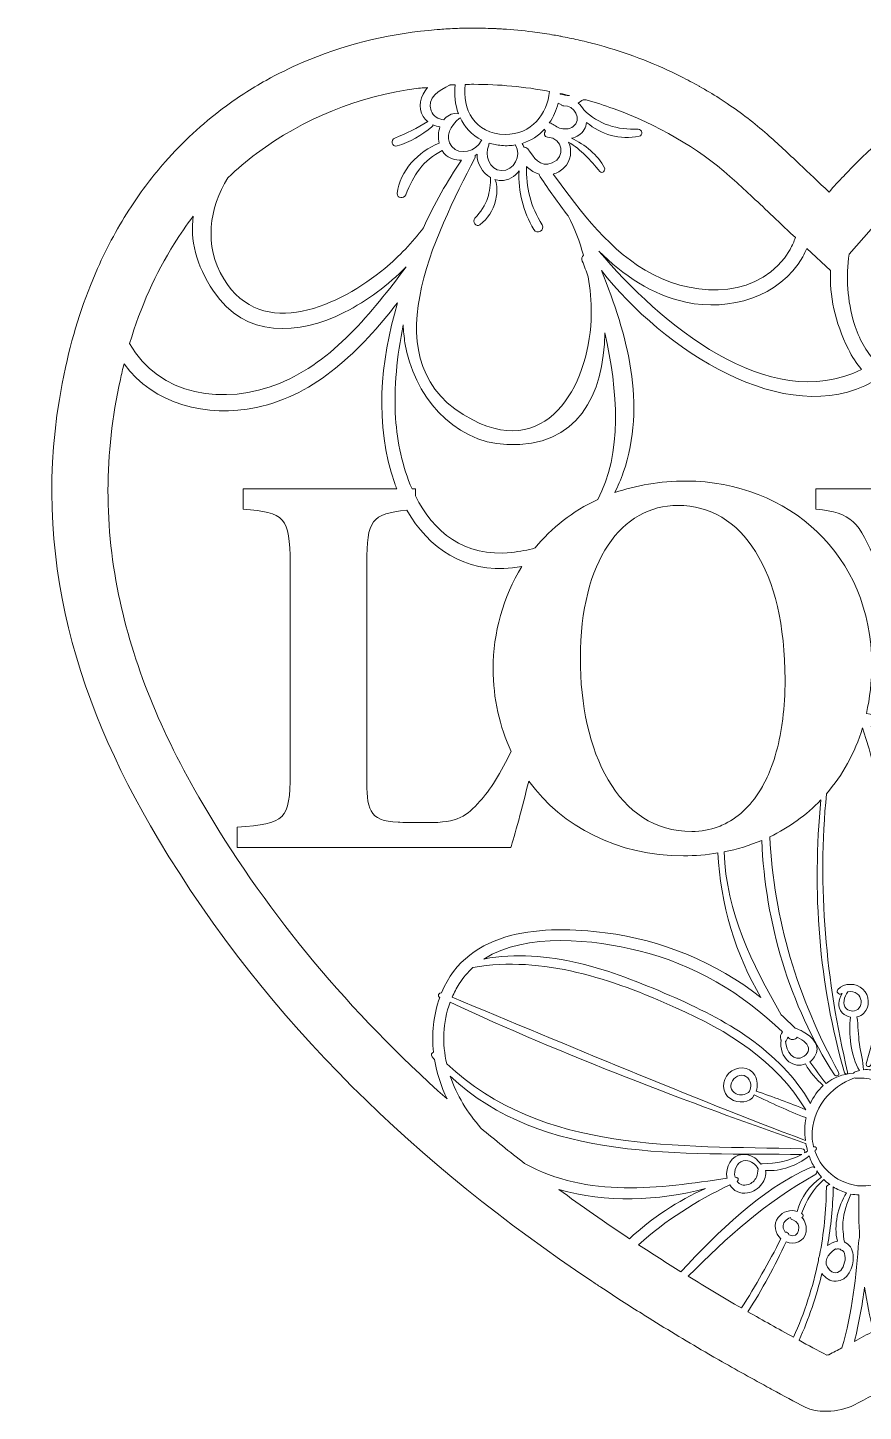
# Model space of a CAD drawing. Extents: x -491 to 5386, y -726 to 879.
# Drawn here: x 1387 to 1865, y -726 to 65 of the extents above; entities that cross this region are included whole.
import ezdxf

# ---------------------------------------------------------------- set-up
doc = ezdxf.new("R2010")
doc.units = 0
doc.header["$MEASUREMENT"] = 0
doc.layers.add('Layer 1', color=7, linetype='Continuous', lineweight=0)

# ---------------------------------------------------------------- blocks, each defined once
blk = doc.blocks.new('Block_0')
at = {"layer": 'Layer 1'}
for points, knots in [([(2282.87, -141.17), (2282.85, -141.08), (2282.83, -140.99), (2282.82, -140.9), (2282.23, -137.82), (2281.6, -134.79), (2280.94, -131.77), (2274.87, -104.17), (2265.58, -78.99), (2253.49, -56.57), (2251.52, -52.9), (2249.47, -49.29), (2247.35, -45.77), (2232.44, -21.07), (2213.95, -0.05), (2192.53, 16.81), (2184.44, 23.19), (2175.92, 28.96), (2167.03, 34.13), (2155.67, 40.72), (2143.69, 46.31), (2131.15, 50.82), (2129.61, 51.38), (2128.05, 51.93), (2126.49, 52.45), (2124.87, 52.99), (2123.25, 53.52), (2121.62, 54.02), (2119.51, 54.68), (2117.38, 55.3), (2115.24, 55.9), (2110.51, 57.22), (2105.72, 58.4), (2100.86, 59.43), (2098.67, 59.89), (2096.47, 60.32), (2094.26, 60.73), (2094.18, 60.74), (2094.1, 60.76), (2094.01, 60.77), (2087.57, 61.94), (2081.01, 62.86), (2074.35, 63.51), (2074.23, 63.52), (2074.1, 63.54), (2073.97, 63.55), (2072.05, 63.73), (2070.12, 63.9), (2068.19, 64.04), (2062.82, 64.44), (2057.38, 64.67), (2051.88, 64.73), (2050.93, 64.74), (2049.98, 64.76), (2049.02, 64.76), (2048.13, 64.76), (2047.23, 64.75), (2046.33, 64.74), (2044.46, 64.72), (2042.57, 64.68), (2040.68, 64.62), (2038.38, 64.55), (2036.07, 64.45), (2033.75, 64.33), (2017.99, 63.44), (2001.81, 61.2), (1985.27, 57.52), (1974.49, 55.13), (1964.08, 52.03), (1954.02, 48.29), (1950.47, 46.98), (1946.97, 45.58), (1943.51, 44.1), (1942.46, 43.65), (1941.41, 43.21), (1940.37, 42.75), (1936.55, 41.05), (1932.79, 39.25), (1929.07, 37.36), (1903.72, 24.48), (1880.71, 7.19), (1859.68, -13.85), (1857.64, -15.89), (1855.62, -17.97), (1853.61, -20.08), (1850.77, -23.07), (1847.97, -26.11), (1845.2, -29.24), (1839.06, -23.49), (1833.58, -18.26), (1828.41, -13.36), (1821.93, -7.22), (1815.95, -1.6), (1809.8, 3.82), (1802.66, 10.13), (1795.04, 15.98), (1787.04, 21.36), (1785.5, 22.4), (1783.95, 23.42), (1782.38, 24.43), (1778.7, 26.78), (1774.94, 29.03), (1771.11, 31.19), (1771.04, 31.23), (1770.98, 31.26), (1770.92, 31.3), (1767.59, 33.17), (1764.21, 34.97), (1760.77, 36.69), (1746.78, 43.72), (1731.99, 49.5), (1716.69, 53.92), (1714.85, 54.45), (1713.01, 54.96), (1711.16, 55.45), (1708.02, 56.29), (1704.87, 57.06), (1701.69, 57.78), (1698.41, 58.52), (1695.11, 59.21), (1691.79, 59.83), (1691.44, 59.9), (1691.09, 59.97), (1690.73, 60.03), (1689.46, 60.27), (1688.18, 60.5), (1686.89, 60.71), (1686.81, 60.73), (1686.74, 60.74), (1686.66, 60.75), (1683, 61.37), (1679.32, 61.91), (1675.63, 62.38), (1670, 63.09), (1664.34, 63.62), (1658.67, 63.98), (1657.62, 64.04), (1656.56, 64.1), (1655.51, 64.15), (1655.3, 64.16), (1655.1, 64.18), (1654.89, 64.19), (1652.88, 64.28), (1650.87, 64.36), (1648.86, 64.41), (1646.59, 64.47), (1644.31, 64.51), (1642.04, 64.51), (1638.91, 64.51), (1635.79, 64.45), (1632.67, 64.34), (1630.82, 64.27), (1628.98, 64.18), (1627.14, 64.08), (1625.69, 64), (1624.24, 63.91), (1622.79, 63.8), (1620.58, 63.64), (1618.36, 63.44), (1616.15, 63.22), (1591.44, 60.76), (1567.03, 54.73), (1544.02, 44.81), (1536.97, 41.77), (1530.05, 38.37), (1523.29, 34.6), (1514.73, 29.82), (1506.43, 24.44), (1498.45, 18.45), (1486.72, 9.63), (1475.69, -0.51), (1465.56, -12.04), (1458.63, -19.91), (1452.13, -28.44), (1446.11, -37.63), (1439, -48.47), (1432.57, -60.24), (1426.92, -72.97), (1419.32, -90.06), (1413.12, -108.87), (1408.59, -129.48), (1386.96, -227.86), (1412.01, -316.24), (1461.75, -399.45), (1525.05, -505.32), (1610.94, -585.93), (1709.49, -652), (1711.25, -653.17), (1713, -654.34), (1714.76, -655.5), (1722.59, -660.69), (1730.5, -665.78), (1738.48, -670.8), (1739.78, -671.61), (1741.07, -672.42), (1742.37, -673.23), (1753.6, -680.22), (1764.98, -687.05), (1776.48, -693.73), (1777.79, -694.49), (1779.1, -695.24), (1780.41, -696), (1790.08, -701.57), (1799.84, -707.04), (1809.69, -712.41), (1810.76, -713), (1811.83, -713.58), (1812.91, -714.16), (1819.08, -717.51), (1825.29, -720.83), (1831.52, -724.11), (1833.19, -724.99), (1835.17, -725.6), (1837.32, -725.98), (1839.15, -726.31), (1841.09, -726.47), (1843.08, -726.47), (1843.43, -726.47), (1843.78, -726.45), (1844.12, -726.44), (1849.62, -726.29), (1855.3, -725.01), (1859.44, -722.88), (1866.75, -719.1), (1874.02, -715.25), (1881.24, -711.36), (1883.3, -710.25), (1885.36, -709.14), (1887.41, -708.02), (1893.83, -704.52), (1900.23, -700.96), (1906.58, -697.36), (1907.8, -696.67), (1909.03, -695.98), (1910.25, -695.28), (1919.88, -689.77), (1929.42, -684.14), (1938.86, -678.4), (1940.27, -677.55), (1941.67, -676.7), (1943.07, -675.84), (1954.01, -669.12), (1964.81, -662.23), (1975.47, -655.17), (1976.55, -654.46), (1977.64, -653.75), (1978.72, -653.02), (1985.7, -648.36), (1992.62, -643.61), (1999.47, -638.79), (2001, -637.72), (2002.53, -636.66), (2004.05, -635.58), (2079.61, -581.78), (2146.89, -517.98), (2201.62, -439.6), (2263.84, -350.49), (2304.29, -254.19), (2282.87, -141.17)], [0, 0, 0, 0, 1, 1, 1, 2, 2, 2, 3, 3, 3, 4, 4, 4, 5, 5, 5, 6, 6, 6, 7, 7, 7, 8, 8, 8, 9, 9, 9, 10, 10, 10, 11, 11, 11, 12, 12, 12, 13, 13, 13, 14, 14, 14, 15, 15, 15, 16, 16, 16, 17, 17, 17, 18, 18, 18, 19, 19, 19, 20, 20, 20, 21, 21, 21, 22, 22, 22, 23, 23, 23, 24, 24, 24, 25, 25, 25, 26, 26, 26, 27, 27, 27, 28, 28, 28, 29, 29, 29, 30, 30, 30, 31, 31, 31, 32, 32, 32, 33, 33, 33, 34, 34, 34, 35, 35, 35, 36, 36, 36, 37, 37, 37, 38, 38, 38, 39, 39, 39, 40, 40, 40, 41, 41, 41, 42, 42, 42, 43, 43, 43, 44, 44, 44, 45, 45, 45, 46, 46, 46, 47, 47, 47, 48, 48, 48, 49, 49, 49, 50, 50, 50, 51, 51, 51, 52, 52, 52, 53, 53, 53, 54, 54, 54, 55, 55, 55, 56, 56, 56, 57, 57, 57, 58, 58, 58, 59, 59, 59, 60, 60, 60, 61, 61, 61, 62, 62, 62, 63, 63, 63, 64, 64, 64, 65, 65, 65, 66, 66, 66, 67, 67, 67, 68, 68, 68, 69, 69, 69, 70, 70, 70, 71, 71, 71, 72, 72, 72, 73, 73, 73, 74, 74, 74, 75, 75, 75, 76, 76, 76, 77, 77, 77, 78, 78, 78, 79, 79, 79, 80, 80, 80, 81, 81, 81, 82, 82, 82, 83, 83, 83, 84, 84, 84, 85, 85, 85, 86, 86, 86, 86]), ([(1633.29, 15.53), (1633.04, 15.68), (1632.78, 15.81), (1632.48, 15.81), (1629.2, 15.79), (1626.66, 14.29), (1624.87, 12.03), (1621.84, 12.4), (1618.88, 14.28), (1617.7, 17.12), (1614.61, 24.58), (1622.81, 29.23), (1628.2, 31.8), (1628.31, 31.85), (1628.41, 31.91), (1628.5, 31.98), (1629.44, 32.03), (1630.38, 32.07), (1631.33, 32.12), (1630.8, 26.43), (1631.38, 20.69), (1633.29, 15.53)], [0, 0, 0, 0, 1, 1, 1, 2, 2, 2, 3, 3, 3, 4, 4, 4, 5, 5, 5, 6, 6, 6, 7, 7, 7, 7]), ([(1642.04, 32.37), (1656.47, 32.37), (1671.08, 30.98), (1685.41, 28.31), (1684.03, 15.57), (1675.16, 3.47), (1659.97, 3.71), (1642.28, 3.99), (1635.45, 18.28), (1637.11, 32.31), (1638.75, 32.35), (1640.39, 32.37), (1642.04, 32.37)], [0, 0, 0, 0, 1, 1, 1, 2, 2, 2, 3, 3, 3, 4, 4, 4, 4]), ([(1501.48, -21.02), (1506.69, -16.07), (1512.16, -11.44), (1517.9, -7.14), (1544.43, 12.75), (1575.96, 25.41), (1610.39, 30.2), (1611.88, 30.26), (1613.38, 30.31), (1614.89, 30.35), (1615.14, 30.35), (1615.32, 30.44), (1615.54, 30.48), (1611.6, 25.81), (1609.94, 19.08), (1613.16, 13.89), (1613.84, 12.8), (1614.73, 11.9), (1615.71, 11.1), (1609.77, 7.22), (1603.55, 4.17), (1596.92, 1.65), (1594.17, 0.6), (1595.22, -3.73), (1598.17, -2.86), (1605.58, -0.68), (1612.27, 3.12), (1618.16, 8.1), (1618.55, 8.43), (1618.72, 8.83), (1618.74, 9.25), (1620.02, 8.69), (1621.35, 8.25), (1622.73, 8.1), (1621.68, 5.13), (1621.58, 1.77), (1622.26, -1.29), (1610.53, -6.03), (1599.54, -17.01), (1598.29, -30.09), (1598.01, -33.11), (1602.22, -33.13), (1603.17, -30.75), (1607.61, -19.63), (1612.98, -11), (1624.05, -5.55), (1624.45, -6.16), (1624.77, -6.84), (1625.28, -7.36), (1627.96, -10.04), (1631.48, -11.14), (1634.99, -11), (1626.95, -23.02), (1619.32, -36.01), (1613.36, -49.64), (1606.82, -58.08), (1599.49, -65.92), (1591.16, -72.88), (1566.14, -93.77), (1520.99, -115.32), (1499.04, -78.78), (1487.48, -59.56), (1490.88, -38.54), (1501.48, -21.02)], [0, 0, 0, 0, 1, 1, 1, 2, 2, 2, 3, 3, 3, 4, 4, 4, 5, 5, 5, 6, 6, 6, 7, 7, 7, 8, 8, 8, 9, 9, 9, 10, 10, 10, 11, 11, 11, 12, 12, 12, 13, 13, 13, 14, 14, 14, 15, 15, 15, 16, 16, 16, 17, 17, 17, 18, 18, 18, 19, 19, 19, 20, 20, 20, 21, 21, 21, 21]), ([(1696.76, 25.92), (1694.85, 25.79), (1693.28, 26.61), (1691.38, 26.76), (1691.39, 26.88), (1691.4, 27), (1691.42, 27.12), (1693.21, 26.74), (1694.99, 26.34), (1696.76, 25.92)], [0, 0, 0, 0, 1, 1, 1, 2, 2, 2, 3, 3, 3, 3]), ([(1691.97, 20.83), (1692.23, 20.32), (1692.81, 19.92), (1693.48, 20.02), (1699.55, 20.93), (1704.22, 11.93), (1698.93, 8.16), (1696.7, 6.57), (1693.54, 6.49), (1691.02, 7.38), (1688.82, 8.15), (1687.4, 9.93), (1685.26, 10.25), (1687.57, 13.65), (1689.29, 17.49), (1690.38, 21.54), (1690.85, 21.21), (1691.41, 21.03), (1691.97, 20.83)], [0, 0, 0, 0, 1, 1, 1, 2, 2, 2, 3, 3, 3, 4, 4, 4, 5, 5, 5, 6, 6, 6, 6]), ([(1721.81, 18.5), (1746.98, 9.45), (1770.05, -3.96), (1788.53, -20.27), (1795.45, -26.38), (1802.28, -32.86), (1810.18, -40.36), (1814.29, -44.26), (1818.54, -48.3), (1823.24, -52.7), (1823.24, -52.7), (1826.01, -55.29), (1826.01, -55.29), (1825.2, -57.54), (1824.17, -59.79), (1822.9, -62.03), (1807.01, -90.16), (1769.81, -89.54), (1744.65, -76.47), (1719.98, -63.66), (1703.64, -40.68), (1687.41, -18.96), (1689.68, -18.32), (1691.82, -17.16), (1693.59, -15.44), (1697.81, -11.36), (1698.33, -5.3), (1696.24, -0.63), (1703.55, -5.07), (1708.64, -11.03), (1714.2, -17.45), (1715.49, -18.95), (1717.58, -17.04), (1716.8, -15.44), (1713.07, -7.83), (1705.55, -2.17), (1698.01, 1.49), (1700.92, 2.25), (1703.56, 3.85), (1705.2, 6.48), (1705.98, 7.74), (1706.42, 9.12), (1706.57, 10.54), (1714.85, 3.7), (1725.7, 0.4), (1736.65, 2.65), (1738.92, 3.11), (1738.43, 6.83), (1736.1, 6.71), (1724.28, 6.14), (1713.31, 9.58), (1705, 17.69), (1704.15, 19.25), (1703.03, 20.65), (1701.68, 21.67), (1702.71, 22.18), (1703.67, 22.84), (1704.55, 23.58), (1705.1, 23.53), (1705.68, 23.5), (1706.25, 23.46), (1711.52, 21.98), (1716.72, 20.33), (1721.81, 18.5)], [0, 0, 0, 0, 1, 1, 1, 2, 2, 2, 3, 3, 3, 4, 4, 4, 5, 5, 5, 6, 6, 6, 7, 7, 7, 8, 8, 8, 9, 9, 9, 10, 10, 10, 11, 11, 11, 12, 12, 12, 13, 13, 13, 14, 14, 14, 15, 15, 15, 16, 16, 16, 17, 17, 17, 18, 18, 18, 19, 19, 19, 20, 20, 20, 21, 21, 21, 21]), ([(1634.2, 13.48), (1636.71, 7.97), (1640.76, 3.29), (1646.73, 0.41), (1646.56, 0.32), (1646.39, 0.23), (1646.29, 0), (1643.55, -5.88), (1633.97, -8.68), (1629.42, -3.14), (1624.86, 2.4), (1629.23, 9.06), (1633.76, 12.73), (1634.02, 12.94), (1634.12, 13.21), (1634.2, 13.48)], [0, 0, 0, 0, 1, 1, 1, 2, 2, 2, 3, 3, 3, 4, 4, 4, 5, 5, 5, 5]), ([(1684.29, 2.12), (1692.92, 1.64), (1695.05, -9.29), (1686.93, -12.62), (1679.81, -15.54), (1676.48, -9.29), (1672.89, -4.57), (1672.28, -3.76), (1671.43, -3.5), (1670.63, -3.54), (1670.4, -2.82), (1670.09, -2.13), (1669.72, -1.45), (1674.85, 0.11), (1679.14, 2.98), (1682.52, 6.74), (1682.63, 6.35), (1682.81, 5.98), (1683.03, 5.63), (1681.73, 4.7), (1682.48, 2.22), (1684.29, 2.12)], [0, 0, 0, 0, 1, 1, 1, 2, 2, 2, 3, 3, 3, 4, 4, 4, 5, 5, 5, 6, 6, 6, 7, 7, 7, 7]), ([(1642.48, -10.31), (1642.83, -9.63), (1642.86, -9), (1642.77, -8.42), (1643.15, -8.15), (1643.56, -7.92), (1643.92, -7.62), (1643.91, -12.88), (1646.98, -18.23), (1651.58, -20.89), (1651.92, -24.5), (1650.92, -29.4), (1650.07, -32.29), (1648.71, -36.93), (1645.94, -40.64), (1642.75, -44.19), (1641.06, -46.06), (1643.37, -49.62), (1645.61, -47.9), (1650.11, -44.46), (1652.99, -39.77), (1654.43, -34.29), (1655.14, -31.57), (1655.44, -28.85), (1655.23, -26.05), (1655.1, -24.29), (1654.65, -23.14), (1654.08, -21.99), (1655.16, -22.34), (1656.28, -22.59), (1657.47, -22.62), (1661.82, -22.72), (1665.5, -20.43), (1667.97, -17.15), (1667.41, -28.93), (1670.32, -40.36), (1676.37, -50.73), (1678.15, -53.8), (1683.02, -50.95), (1681.12, -47.96), (1674.6, -37.66), (1671.83, -26.51), (1672.18, -14.56), (1673.96, -16.37), (1676.14, -17.8), (1678.28, -18.6), (1678.68, -18.75), (1679.08, -18.85), (1679.49, -18.96), (1679.54, -19.45), (1679.69, -19.97), (1680.05, -20.51), (1685.05, -27.93), (1690.35, -35.52), (1696.03, -42.88), (1699.75, -50.05), (1702.63, -57.55), (1704.77, -65.3), (1703.97, -66.21), (1703.56, -67.39), (1704.1, -68.73), (1705.25, -71.56), (1706.39, -74.6), (1707.53, -77.75), (1708.66, -84.64), (1709.23, -91.69), (1709.2, -98.88), (1709.05, -135.85), (1686.47, -182.72), (1641.43, -159.59), (1580.63, -128.38), (1621.07, -51.99), (1642.48, -10.31)], [0, 0, 0, 0, 1, 1, 1, 2, 2, 2, 3, 3, 3, 4, 4, 4, 5, 5, 5, 6, 6, 6, 7, 7, 7, 8, 8, 8, 9, 9, 9, 10, 10, 10, 11, 11, 11, 12, 12, 12, 13, 13, 13, 14, 14, 14, 15, 15, 15, 16, 16, 16, 17, 17, 17, 18, 18, 18, 19, 19, 19, 20, 20, 20, 21, 21, 21, 22, 22, 22, 23, 23, 23, 24, 24, 24, 24]), ([(1650.77, -1.21), (1652.98, -1.89), (1655.38, -2.37), (1658, -2.6), (1660.83, -2.85), (1663.48, -2.72), (1665.97, -2.32), (1665.97, -2.33), (1665.97, -2.34), (1665.98, -2.35), (1669.4, -8.11), (1665.15, -17.35), (1657.91, -16.99), (1651.05, -16.66), (1648.03, -7.94), (1650.59, -2.45), (1650.78, -2.04), (1650.81, -1.62), (1650.77, -1.21)], [0, 0, 0, 0, 1, 1, 1, 2, 2, 2, 3, 3, 3, 4, 4, 4, 5, 5, 5, 6, 6, 6, 6]), ([(1470.71, -58.79), (1474.12, -53.34), (1477.77, -48.11), (1481.62, -43.1), (1479.86, -56.41), (1483.09, -70.83), (1493.23, -85.96), (1511.28, -112.89), (1541.74, -111.35), (1568.1, -98), (1581.43, -91.25), (1593.22, -82.39), (1603.38, -72.02), (1583.69, -98.14), (1561.82, -125.98), (1530.89, -138.71), (1499.84, -151.48), (1461.62, -145.73), (1445.28, -115.9), (1451.58, -94.89), (1460.09, -75.74), (1470.71, -58.79)], [0, 0, 0, 0, 1, 1, 1, 2, 2, 2, 3, 3, 3, 4, 4, 4, 5, 5, 5, 6, 6, 6, 7, 7, 7, 7]), ([(1856.74, -64.69), (1856.74, -64.69), (1869.27, -50.54), (1869.27, -50.54), (1871.32, -48.23), (1873.38, -45.97), (1875.45, -43.76), (1894.25, -70.37), (1903.21, -105.67), (1871.82, -126.31), (1866.51, -120.46), (1862.29, -113.19), (1859.62, -104.41), (1855.65, -91.32), (1854.79, -77.74), (1856.74, -64.69)], [0, 0, 0, 0, 1, 1, 1, 2, 2, 2, 3, 3, 3, 4, 4, 4, 5, 5, 5, 5]), ([(1846.03, -74.03), (1845.43, -88.34), (1848.51, -103.49), (1856.26, -119.09), (1858.4, -123.41), (1860.97, -127.31), (1863.86, -130.8), (1810.02, -156.88), (1748.81, -104.25), (1713.58, -62.97), (1727.5, -76.83), (1743.7, -87.89), (1763.36, -92.21), (1788.09, -97.66), (1816.99, -89.28), (1830.16, -66.27), (1831.07, -64.68), (1831.86, -63.06), (1832.56, -61.43), (1832.56, -61.43), (1846.03, -74.03), (1846.03, -74.03)], [0, 0, 0, 0, 1, 1, 1, 2, 2, 2, 3, 3, 3, 4, 4, 4, 5, 5, 5, 6, 6, 6, 7, 7, 7, 7]), ([(2003.09, -239.96), (1995.83, -260.47), (1978.79, -303.39), (1959.86, -348.51), (1949.13, -320.74), (1925.46, -255.74), (1915.68, -229.23), (1910.63, -215.98), (1910.63, -213.77), (1933.67, -210.62), (1933.67, -210.62), (1933.98, -198.94), (1933.98, -198.94), (1933.98, -198.94), (1837.74, -198.94), (1837.74, -198.94), (1837.74, -198.94), (1837.74, -210.62), (1837.74, -210.62), (1858.25, -212.51), (1862.35, -217.56), (1872.14, -241.22), (1880.48, -262.27), (1899.81, -312.93), (1915.2, -353.73), (1904.92, -340.91), (1889.18, -331.48), (1866.59, -327.36), (1868.56, -318.58), (1869.61, -309.21), (1869.61, -299.29), (1869.61, -237.12), (1821.97, -194.52), (1763.59, -194.52), (1748.44, -194.52), (1734.79, -196.89), (1722.65, -201.13), (1724.53, -197.4), (1726.18, -193.54), (1727.56, -189.55), (1740.98, -150.83), (1729.91, -110.75), (1715.03, -74.13), (1749.99, -118.81), (1820.37, -165.8), (1870.44, -137.59), (1887.9, -152.92), (1913.33, -157.35), (1936.88, -152.4), (1971.5, -145.12), (1996.3, -119.65), (2017.59, -92.63), (2007.77, -126.37), (2004.26, -162.14), (2016.02, -195.86), (2016.38, -196.89), (2016.76, -197.92), (2017.16, -198.94), (2017.16, -198.94), (1982.26, -198.94), (1982.26, -198.94), (1982.26, -198.94), (1982.26, -210.62), (1982.26, -210.62), (2008.77, -213.46), (2010.98, -218.19), (2003.09, -239.96)], [0, 0, 0, 0, 1, 1, 1, 2, 2, 2, 3, 3, 3, 4, 4, 4, 5, 5, 5, 6, 6, 6, 7, 7, 7, 8, 8, 8, 9, 9, 9, 10, 10, 10, 11, 11, 11, 12, 12, 12, 13, 13, 13, 14, 14, 14, 15, 15, 15, 16, 16, 16, 17, 17, 17, 18, 18, 18, 19, 19, 19, 20, 20, 20, 21, 21, 21, 22, 22, 22, 22]), ([(1489.34, -382.96), (1464.52, -341.45), (1448.32, -302.31), (1439.8, -263.3), (1430.51, -220.71), (1430.56, -179.19), (1439.98, -136.38), (1440.64, -133.36), (1441.36, -130.39), (1442.1, -127.44), (1458.81, -150.84), (1489.6, -158.31), (1517.72, -152.4), (1552.34, -145.12), (1577.13, -119.65), (1598.43, -92.63), (1588.6, -126.37), (1585.09, -162.14), (1596.86, -195.86), (1597.22, -196.89), (1597.6, -197.92), (1597.99, -198.94), (1597.99, -198.94), (1510.2, -198.94), (1510.2, -198.94), (1510.2, -198.94), (1510.2, -210.62), (1510.2, -210.62), (1533.87, -212.51), (1537.02, -215.03), (1537.02, -241.54), (1537.02, -241.54), (1537.02, -361.76), (1537.02, -361.76), (1537.02, -388.27), (1534.5, -390.48), (1506.73, -392.37), (1506.73, -392.37), (1506.73, -404.05), (1506.73, -404.05), (1506.73, -404.05), (1663.24, -404.05), (1663.24, -404.05), (1665.18, -398.24), (1669.9, -380.85), (1673.51, -366.06), (1692.77, -392.32), (1724.29, -408.78), (1762.01, -408.78), (1768.74, -408.78), (1775.31, -408.24), (1781.69, -407.19), (1782.8, -435.64), (1792.14, -466.29), (1806.28, -489.79), (1780.6, -469.78), (1749.74, -456.85), (1717.18, -452.8), (1682.46, -448.48), (1638.75, -450.11), (1623.59, -487.17), (1622.13, -486.68), (1621.1, -489.15), (1622.55, -489.84), (1622.57, -489.85), (1622.58, -489.85), (1622.59, -489.86), (1618.9, -500.14), (1617.9, -510.75), (1619.02, -521.13), (1618.09, -521.41), (1617.42, -522.67), (1618.25, -523.68), (1618.7, -524.21), (1619.16, -524.69), (1619.61, -525.21), (1620.88, -533.01), (1623.35, -540.63), (1626.8, -547.82), (1570.76, -497.83), (1525.66, -443.72), (1489.34, -382.96)], [0, 0, 0, 0, 1, 1, 1, 2, 2, 2, 3, 3, 3, 4, 4, 4, 5, 5, 5, 6, 6, 6, 7, 7, 7, 8, 8, 8, 9, 9, 9, 10, 10, 10, 11, 11, 11, 12, 12, 12, 13, 13, 13, 14, 14, 14, 15, 15, 15, 16, 16, 16, 17, 17, 17, 18, 18, 18, 19, 19, 19, 20, 20, 20, 21, 21, 21, 22, 22, 22, 23, 23, 23, 24, 24, 24, 25, 25, 25, 26, 26, 26, 27, 27, 27, 27]), ([(1661.05, -173.68), (1701.39, -175.49), (1716.6, -144.98), (1716.97, -109.78), (1724.53, -142.23), (1727.03, -179.49), (1712.93, -205.06), (1698.44, -211.78), (1686.49, -221.36), (1677.19, -232.77), (1673.02, -233.93), (1668.51, -234.8), (1663.63, -235.32), (1636.55, -238.24), (1618.92, -223.49), (1608.65, -202.99), (1608.65, -202.99), (1608.65, -198.94), (1608.65, -198.94), (1608.65, -198.94), (1606.75, -198.94), (1606.75, -198.94), (1601.24, -186.42), (1598.25, -172.16), (1597.36, -158.62), (1596.18, -140.79), (1598.23, -122.92), (1601.69, -105.25), (1601.86, -108.67), (1602.17, -112.11), (1602.73, -115.55), (1607.48, -144.87), (1629.62, -172.28), (1661.05, -173.68)], [0, 0, 0, 0, 1, 1, 1, 2, 2, 2, 3, 3, 3, 4, 4, 4, 5, 5, 5, 6, 6, 6, 7, 7, 7, 8, 8, 8, 9, 9, 9, 10, 10, 10, 11, 11, 11, 11]), ([(1653.15, -301.81), (1653.15, -318.99), (1656.79, -335), (1663.44, -349.12), (1657.95, -360.63), (1650.89, -371.94), (1645.57, -377.54), (1638, -386.06), (1633.27, -389.85), (1615.28, -389.85), (1614.02, -389.85), (1599.5, -389.85), (1598.87, -389.53), (1581.52, -389.22), (1580.89, -381.33), (1580.89, -363.97), (1580.89, -363.97), (1580.89, -241.54), (1580.89, -241.54), (1580.89, -216.91), (1583.62, -213.26), (1603.75, -211.09), (1616.14, -232.85), (1637.03, -247.23), (1664.22, -244.17), (1666.05, -243.96), (1667.85, -243.68), (1669.63, -243.34), (1658.74, -260.8), (1653.15, -281.26), (1653.15, -301.81)], [0, 0, 0, 0, 1, 1, 1, 2, 2, 2, 3, 3, 3, 4, 4, 4, 5, 5, 5, 6, 6, 6, 7, 7, 7, 8, 8, 8, 9, 9, 9, 10, 10, 10, 10]), ([(1766.74, -394.9), (1724.15, -394.9), (1703, -349.14), (1703, -295.81), (1703, -239.96), (1726.67, -208.41), (1758.86, -208.41), (1795.46, -208.41), (1820.07, -245.64), (1820.07, -308.12), (1820.07, -316.15), (1819.61, -323.6), (1818.75, -330.51), (1818.34, -333.84), (1817.83, -337.03), (1817.24, -340.1), (1815.98, -346.57), (1814.34, -352.49), (1812.34, -357.81), (1810.79, -361.95), (1809.02, -365.72), (1807.08, -369.17), (1801.39, -379.2), (1794.12, -386.31), (1785.79, -390.47), (1784.51, -391.11), (1783.22, -391.67), (1781.9, -392.17), (1777.11, -393.97), (1772.03, -394.9), (1766.74, -394.9)], [0, 0, 0, 0, 1, 1, 1, 2, 2, 2, 3, 3, 3, 4, 4, 4, 5, 5, 5, 6, 6, 6, 7, 7, 7, 8, 8, 8, 9, 9, 9, 10, 10, 10, 10]), ([(1873.5, -532.23), (1870.79, -531.28), (1867.94, -530.83), (1864.96, -531.18), (1864.69, -526.24), (1863.24, -521.32), (1862.58, -516.43), (1861.88, -511.28), (1861.93, -506.05), (1861.19, -500.92), (1862.67, -500.58), (1864.08, -499.89), (1865.18, -498.78), (1868.8, -495.11), (1868.25, -488.53), (1864.62, -485.08), (1860.77, -481.42), (1854.03, -481.3), (1850.33, -485.16), (1849.01, -486.54), (1850.67, -488.48), (1852.29, -487.71), (1852.42, -487.65), (1852.56, -487.59), (1852.69, -487.53), (1850.66, -491.11), (1849.6, -495.32), (1852.82, -498.61), (1854.06, -499.88), (1855.7, -500.68), (1857.42, -501.01), (1856.15, -510.19), (1857.8, -523.48), (1862.55, -531.63), (1861.78, -531.82), (1861.01, -531.98), (1860.23, -532.27), (1859.81, -532.43), (1859.51, -532.72), (1859.29, -533.07), (1852.9, -533.61), (1847.71, -535.79), (1843.54, -538.97), (1840.25, -534.97), (1837.28, -530.73), (1834.15, -526.61), (1835.23, -525.87), (1836.19, -524.93), (1836.93, -523.79), (1840.93, -517.56), (1835.7, -512.37), (1830.47, -509.38), (1829.02, -508.55), (1827.44, -507.82), (1825.82, -507.44), (1823.26, -504.75), (1820.62, -502.17), (1817.9, -499.66), (1801.14, -470.37), (1786.51, -441.44), (1785.19, -406.55), (1792.7, -405.08), (1799.91, -402.88), (1806.73, -400.01), (1808.75, -447.28), (1822.52, -493.93), (1848.29, -534.02), (1849.25, -535.52), (1851.56, -534.19), (1850.69, -532.62), (1827.12, -490.02), (1813.51, -444.87), (1811.37, -397.92), (1822.33, -392.66), (1832.18, -385.57), (1840.53, -376.85), (1835.55, -429.29), (1839.21, -481.74), (1854.15, -532.99), (1854.47, -534.08), (1856.12, -533.63), (1855.86, -532.52), (1843.44, -480.12), (1838.46, -426.6), (1843.76, -373.31), (1852.91, -362.78), (1859.99, -350.11), (1864.41, -335.6), (1885.29, -400.39), (1885.8, -462.22), (1866.49, -527.79), (1866, -529.47), (1868.43, -530.04), (1869.05, -528.5), (1893.32, -468.11), (1893.19, -395.43), (1869.38, -334.76), (1965.41, -357.39), (1918.93, -481.93), (1873.5, -532.23)], [0, 0, 0, 0, 1, 1, 1, 2, 2, 2, 3, 3, 3, 4, 4, 4, 5, 5, 5, 6, 6, 6, 7, 7, 7, 8, 8, 8, 9, 9, 9, 10, 10, 10, 11, 11, 11, 12, 12, 12, 13, 13, 13, 14, 14, 14, 15, 15, 15, 16, 16, 16, 17, 17, 17, 18, 18, 18, 19, 19, 19, 20, 20, 20, 21, 21, 21, 22, 22, 22, 23, 23, 23, 24, 24, 24, 25, 25, 25, 26, 26, 26, 27, 27, 27, 28, 28, 28, 29, 29, 29, 30, 30, 30, 31, 31, 31, 32, 32, 32, 33, 33, 33, 33]), ([(1754.16, -488.62), (1720.49, -474.02), (1684.36, -460.98), (1647.82, -467.82), (1672.04, -452.31), (1711.07, -456.79), (1736.42, -463.09), (1768.07, -470.95), (1795.38, -487.12), (1818.63, -509.54), (1817.62, -510.74), (1817.12, -512.27), (1817.59, -513.94), (1817.63, -514.08), (1817.75, -514.14), (1817.82, -514.26), (1817.21, -518.78), (1818.51, -523.64), (1822.21, -526.54), (1824.97, -528.72), (1828.6, -529.01), (1831.74, -527.85), (1834.31, -532.58), (1837.94, -536.62), (1841.94, -540.2), (1838.76, -543.03), (1836.31, -546.52), (1834.57, -550.4), (1817, -519.79), (1785.75, -502.32), (1754.16, -488.62)], [0, 0, 0, 0, 1, 1, 1, 2, 2, 2, 3, 3, 3, 4, 4, 4, 5, 5, 5, 6, 6, 6, 7, 7, 7, 8, 8, 8, 9, 9, 9, 10, 10, 10, 10]), ([(1802.79, -534.27), (1799.61, -528.72), (1792.23, -528.92), (1787.98, -533.1), (1783.65, -537.34), (1783.69, -544.4), (1788.99, -547.8), (1793.06, -550.42), (1800.23, -550.43), (1802.48, -545.54), (1812.15, -550.17), (1821.89, -554.72), (1831.9, -558.53), (1831.95, -558.55), (1832, -558.54), (1832.05, -558.56), (1831.25, -562.81), (1831.21, -567.24), (1831.78, -571.6), (1763.65, -545.97), (1696.97, -517.48), (1629.74, -489.7), (1630.87, -487.12), (1632.17, -484.57), (1633.72, -482.06), (1635.94, -478.44), (1638.63, -475.36), (1641.61, -472.65), (1682.03, -465.77), (1720.96, -479.3), (1757.65, -495.66), (1787.49, -508.97), (1814.63, -525.56), (1831.94, -554.05), (1822.64, -550.07), (1813.09, -546.65), (1803.52, -543.37), (1804.59, -540.46), (1804.38, -537.04), (1802.79, -534.27)], [0, 0, 0, 0, 1, 1, 1, 2, 2, 2, 3, 3, 3, 4, 4, 4, 5, 5, 5, 6, 6, 6, 7, 7, 7, 8, 8, 8, 9, 9, 9, 10, 10, 10, 11, 11, 11, 12, 12, 12, 13, 13, 13, 13]), ([(1855.15, -496.28), (1852.29, -493.69), (1854.15, -489.51), (1855.92, -486.54), (1857.83, -486.23), (1859.77, -486.45), (1861.39, -487.7), (1863.8, -489.56), (1864.35, -493.56), (1862.35, -495.95), (1860.62, -498.02), (1857.12, -498.05), (1855.15, -496.28)], [0, 0, 0, 0, 1, 1, 1, 2, 2, 2, 3, 3, 3, 4, 4, 4, 4]), ([(1829.75, -576.38), (1759.13, -574.28), (1681.15, -579.31), (1626.62, -527.74), (1623.97, -516.21), (1624.22, -504.2), (1628.56, -492.59), (1694.5, -523.24), (1763.35, -549.17), (1831.81, -573.4), (1831.9, -573.43), (1831.95, -573.38), (1832.03, -573.39), (1832.27, -574.81), (1832.57, -576.23), (1832.96, -577.62), (1832.37, -578.02), (1831.77, -578.35), (1831.17, -578.71), (1831.56, -577.76), (1831.09, -576.42), (1829.75, -576.38)], [0, 0, 0, 0, 1, 1, 1, 2, 2, 2, 3, 3, 3, 4, 4, 4, 5, 5, 5, 6, 6, 6, 7, 7, 7, 7]), ([(1820.27, -514.96), (1820.64, -514.75), (1820.96, -514.44), (1821.08, -513.94), (1821.23, -513.33), (1821.48, -512.88), (1821.77, -512.53), (1821.93, -512.69), (1822.09, -512.83), (1822.25, -512.99), (1823.88, -514.64), (1825.96, -513.94), (1827.01, -512.5), (1828.84, -513.37), (1830.63, -514.67), (1831.62, -515.56), (1834.49, -518.13), (1834.1, -521.37), (1830.9, -523.44), (1824.83, -527.35), (1820.85, -520.59), (1820.27, -514.96)], [0, 0, 0, 0, 1, 1, 1, 2, 2, 2, 3, 3, 3, 4, 4, 4, 5, 5, 5, 6, 6, 6, 7, 7, 7, 7]), ([(1798.06, -579.64), (1791.43, -578.59), (1786.68, -584.32), (1786.64, -590.59), (1786.63, -591.47), (1786.78, -592.32), (1786.97, -593.14), (1748.11, -599.03), (1707.14, -604.65), (1671.16, -584.74), (1662.6, -578.09), (1654.28, -571.37), (1646.18, -564.57), (1638.43, -555.78), (1632.26, -545.57), (1628.6, -534.72), (1680.9, -584.54), (1761.92, -578.59), (1829.6, -579.62), (1822.69, -583.31), (1815.17, -584.64), (1806.92, -584.91), (1806.61, -584.92), (1806.35, -585.03), (1806.12, -585.17), (1804.35, -582.34), (1801.43, -580.18), (1798.06, -579.64)], [0, 0, 0, 0, 1, 1, 1, 2, 2, 2, 3, 3, 3, 4, 4, 4, 5, 5, 5, 6, 6, 6, 7, 7, 7, 8, 8, 8, 9, 9, 9, 9]), ([(1799.25, -544.19), (1797.01, -545.4), (1794.73, -546.07), (1792.14, -544.88), (1788.54, -543.23), (1788.18, -539.18), (1790.78, -536.41), (1793.33, -533.69), (1797.58, -533.35), (1799.58, -536.86), (1800.87, -539.11), (1800.75, -542.11), (1799.25, -544.19)], [0, 0, 0, 0, 1, 1, 1, 2, 2, 2, 3, 3, 3, 4, 4, 4, 4]), ([(1837.09, -577.57), (1837.28, -577.38), (1837.49, -577.22), (1837.68, -577.03), (1838.66, -576.05), (1837.48, -574.84), (1836.4, -575.24), (1835.9, -573.25), (1835.6, -571.19), (1835.56, -569.08), (1835.24, -553.7), (1845.89, -540.96), (1859.7, -535.75), (1859.97, -535.92), (1860.3, -536.03), (1860.73, -535.99), (1864.92, -535.62), (1868.73, -536.18), (1872.13, -537.43), (1872.76, -538.21), (1873.7, -538.67), (1874.69, -538.53), (1883.46, -542.9), (1889.07, -552.19), (1890.88, -562.14), (1890.86, -562.13), (1890.84, -562.13), (1890.82, -562.12), (1889.55, -561.76), (1889.08, -563.63), (1890.28, -564.07), (1890.59, -564.18), (1890.92, -564.28), (1891.23, -564.39), (1893.14, -580), (1885.67, -596.44), (1866.25, -597.58), (1853.25, -598.35), (1841.24, -589.56), (1837.09, -577.57)], [0, 0, 0, 0, 1, 1, 1, 2, 2, 2, 3, 3, 3, 4, 4, 4, 5, 5, 5, 6, 6, 6, 7, 7, 7, 8, 8, 8, 9, 9, 9, 10, 10, 10, 11, 11, 11, 12, 12, 12, 13, 13, 13, 13]), ([(1736.33, -631.23), (1751.6, -617.25), (1769.39, -606.18), (1788.47, -597.01), (1790.55, -600.3), (1794.22, -602.36), (1798.58, -601.62), (1801.89, -601.06), (1804.94, -599.06), (1806.88, -596.33), (1808.23, -594.43), (1809.57, -591.16), (1808.79, -588.72), (1817.88, -589.39), (1826.73, -586.04), (1833.83, -580.42), (1834.67, -582.77), (1835.74, -585.03), (1837, -587.16), (1836.32, -586.73), (1835.46, -586.56), (1834.53, -586.98), (1805.78, -600.05), (1782.21, -623.56), (1760.51, -646.66), (1752.28, -641.54), (1744.22, -636.4), (1736.33, -631.23)], [0, 0, 0, 0, 1, 1, 1, 2, 2, 2, 3, 3, 3, 4, 4, 4, 5, 5, 5, 6, 6, 6, 7, 7, 7, 8, 8, 8, 9, 9, 9, 9]), ([(1791.63, -592.6), (1791.59, -592.61), (1791.55, -592.62), (1791.5, -592.64), (1791.36, -592.1), (1791.26, -591.54), (1791.23, -590.95), (1791.08, -587.24), (1793.42, -583.03), (1797.59, -583.08), (1800.69, -583.11), (1803.36, -585.19), (1804.71, -587.87), (1804.18, -589.42), (1804.45, -591.03), (1803.72, -592.59), (1802.82, -594.51), (1800.94, -596.09), (1798.94, -596.78), (1796.3, -597.67), (1794.03, -596.8), (1792.65, -595.02), (1792.65, -595.02), (1792.65, -595.02), (1792.65, -595.02), (1794.02, -594.38), (1793.05, -592.17), (1791.63, -592.6)], [0, 0, 0, 0, 1, 1, 1, 2, 2, 2, 3, 3, 3, 4, 4, 4, 5, 5, 5, 6, 6, 6, 7, 7, 7, 8, 8, 8, 9, 9, 9, 9]), ([(1764.71, -649.25), (1786.69, -626.95), (1809.42, -606.78), (1837.02, -591.23), (1837.99, -590.68), (1838.3, -589.85), (1838.21, -589.04), (1839.04, -590.26), (1839.91, -591.43), (1840.89, -592.52), (1834.06, -597.34), (1829.13, -604.05), (1827.01, -612.18), (1823.14, -610.93), (1818.72, -612.14), (1816.13, -615.59), (1813.12, -619.62), (1814.31, -624.66), (1817.71, -627.74), (1810.77, -641.42), (1803.3, -654.64), (1795.11, -667.37), (1784.72, -661.37), (1774.59, -655.33), (1764.71, -649.25)], [0, 0, 0, 0, 1, 1, 1, 2, 2, 2, 3, 3, 3, 4, 4, 4, 5, 5, 5, 6, 6, 6, 7, 7, 7, 8, 8, 8, 8]), ([(1690.7, -599.53), (1717.64, -607.4), (1747.4, -606.22), (1774.58, -599.05), (1758.81, -606.05), (1743.96, -615.87), (1731.05, -627.74), (1717.08, -618.45), (1703.64, -609.06), (1690.7, -599.53)], [0, 0, 0, 0, 1, 1, 1, 2, 2, 2, 3, 3, 3, 3]), ([(1798.87, -669.54), (1806.97, -656.72), (1814.24, -643.39), (1820.62, -629.63), (1825.48, -631.7), (1831.13, -629.37), (1832.1, -623.89), (1832.61, -621.03), (1831.7, -617.68), (1829.69, -615.55), (1830.41, -615.3), (1830.92, -614.47), (1830.16, -613.85), (1829.95, -613.68), (1829.71, -613.56), (1829.49, -613.41), (1832.13, -605.92), (1836.34, -599.23), (1842.17, -593.84), (1843.23, -594.89), (1844.39, -595.85), (1845.59, -596.74), (1844.63, -596.79), (1843.69, -597.41), (1843.68, -598.64), (1843.6, -611.8), (1842.25, -624.78), (1839.78, -637.47), (1839.51, -638.14), (1839.3, -638.84), (1839.17, -639.57), (1839.12, -639.88), (1839.14, -640.19), (1839.12, -640.5), (1835.95, -655.55), (1831.15, -670.15), (1824.91, -684.1), (1816.06, -679.27), (1807.38, -674.41), (1798.87, -669.54)], [0, 0, 0, 0, 1, 1, 1, 2, 2, 2, 3, 3, 3, 4, 4, 4, 5, 5, 5, 6, 6, 6, 7, 7, 7, 8, 8, 8, 9, 9, 9, 10, 10, 10, 11, 11, 11, 12, 12, 12, 13, 13, 13, 13]), ([(1850.03, -629.17), (1848.02, -629.59), (1846.09, -630.45), (1844.41, -631.65), (1846.23, -620.82), (1847.37, -609.81), (1847.64, -598.64), (1847.64, -598.43), (1847.58, -598.26), (1847.54, -598.09), (1849.85, -599.54), (1852.38, -600.73), (1855.18, -601.53), (1850.35, -609.33), (1847.7, -620.13), (1850.03, -629.17)], [0, 0, 0, 0, 1, 1, 1, 2, 2, 2, 3, 3, 3, 4, 4, 4, 5, 5, 5, 5]), ([(1845.18, -694.07), (1844.89, -694.14), (1844.41, -694.24), (1843.87, -694.29), (1838.56, -691.49), (1833.32, -688.68), (1828.14, -685.86), (1833.6, -673.6), (1837.96, -660.8), (1841.16, -647.6), (1843.01, -650.25), (1845.91, -652.13), (1849.24, -652.06), (1856.07, -651.92), (1859.22, -643.98), (1859.03, -638.16), (1858.92, -634.95), (1857.72, -631.7), (1854.83, -630.03), (1854.61, -629.91), (1854.38, -629.86), (1854.16, -629.75), (1854.12, -629.56), (1854.04, -629.38), (1853.9, -629.23), (1853.46, -625.57), (1852.9, -621.97), (1853.2, -618.21), (1853.65, -612.5), (1855.36, -607.32), (1857.73, -602.21), (1859.17, -602.48), (1860.66, -602.67), (1862.2, -602.76), (1862.11, -610.78), (1862.27, -618.94), (1862.71, -627.14), (1862.44, -627.55), (1862.22, -628.02), (1862.19, -628.62), (1860.9, -649.16), (1858.36, -670.28), (1852.58, -690.21), (1850.12, -691.5), (1847.66, -692.79), (1845.18, -694.07)], [0, 0, 0, 0, 1, 1, 1, 2, 2, 2, 3, 3, 3, 4, 4, 4, 5, 5, 5, 6, 6, 6, 7, 7, 7, 8, 8, 8, 9, 9, 9, 10, 10, 10, 11, 11, 11, 12, 12, 12, 13, 13, 13, 14, 14, 14, 15, 15, 15, 15]), ([(1822.22, -625.54), (1822.09, -624.53), (1821.07, -623.78), (1820.18, -623.99), (1818.69, -622.25), (1818.32, -619.8), (1819.99, -617.83), (1820.81, -616.87), (1821.96, -616.18), (1823.18, -615.7), (1823.31, -616.3), (1823.72, -616.85), (1824.45, -617.05), (1830.41, -618.67), (1828.29, -628.52), (1822.22, -625.54)], [0, 0, 0, 0, 1, 1, 1, 2, 2, 2, 3, 3, 3, 4, 4, 4, 5, 5, 5, 5]), ([(1852.92, -634.45), (1857.01, -638.1), (1852.1, -651.96), (1845.68, -645.71), (1840.98, -641.12), (1844.56, -636.66), (1848.83, -633.58), (1849.05, -633.62), (1849.25, -633.71), (1849.49, -633.66), (1850.37, -633.5), (1851.08, -633.58), (1851.71, -633.78), (1851.72, -633.8), (1851.72, -633.83), (1851.73, -633.85), (1851.98, -634.33), (1852.45, -634.47), (1852.92, -634.45)], [0, 0, 0, 0, 1, 1, 1, 2, 2, 2, 3, 3, 3, 4, 4, 4, 5, 5, 5, 6, 6, 6, 6]), ([(1859.71, -686.45), (1862.31, -676.33), (1864.18, -665.96), (1865.54, -655.55), (1866.8, -663.99), (1868.46, -672.37), (1870.59, -680.6), (1866.99, -682.55), (1863.36, -684.5), (1859.71, -686.45)], [0, 0, 0, 0, 1, 1, 1, 2, 2, 2, 3, 3, 3, 3])]:
    blk.add_open_spline(points, degree=3, knots=knots, dxfattribs=at)

msp = doc.modelspace()

# ---------------------------------------------------------------- block references
at = {"layer": 'Layer 1'}
msp.add_blockref('Block_0', (0, 0), dxfattribs=at)

doc.saveas('drawing.dxf')
